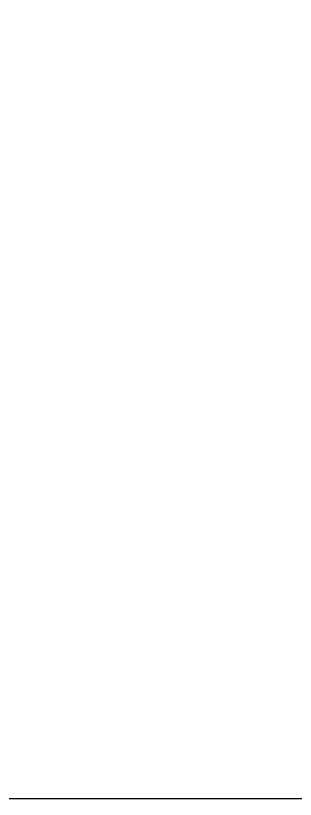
# Model space of a CAD drawing. Header units: metres. Extents: x 244 to 6504, y 133 to 4776.
# Drawn here: x 4012 to 4352, y 133 to 1086 of the extents above; entities that cross this region are included whole.
import ezdxf

# ---------------------------------------------------------------- set-up
doc = ezdxf.new("R2010")
doc.units = ezdxf.units.M
doc.header["$MEASUREMENT"] = 0

msp = doc.modelspace()

# ---------------------------------------------------------------- linework, layer by layer
for points in [[(2390.74, 4302.36, -0.000001), (2436.6, 4383.87, -0.253439)], [(5649.78, 2908.29, -0.000001), (5592.12, 2927.27, -0.000136)], [(2358.85, 2292.47, -0.000002), (2402.87, 2275.77, -0.000001), (2455, 2255.99, -0.000469)], [(2661.8, 3304.26, -0.000001), (2697.55, 3290.75, -0.000089)], [(2166.88, 2385.74, -0.000003), (2059.01, 2428.09, -0.099946)], [(2910.82, 2101.23, -0.000002), (2871.64, 2116.15, -0.08954)], [(3433.83, 1894.18, -0.000012), (3289.85, 1953, -0.000025)], [(2592.86, 1267.89, -0.000002), (2552.45, 1283.32, -0.105537)], [(3135.45, 1091.81, -0.000834), (3130.62, 1079.44, -0.001347), (3126.46, 1068.92, -0.000189), (3122.74, 1059.6, -0.097245), (3122.4, 1059.07, -0.306793), (3121.11, 1058.8, -0.000012), (2978.85, 1116.92, -0.000024), (2837.26, 1174.78, -0.126636)], [(4001.33, 1188.92, -0.000099), (3986.98, 1119.42, -0.124443)]]:
    msp.add_lwpolyline(points, format="xyb")
at = {"linetype": 'ByBlock'}
msp.add_lwpolyline([(6503.77, 4771.63), (6503.77, 138.03, -0.414214), (6499.85, 134.12), (248.05, 134.12, -0.414214), (244.14, 138.03), (244.14, 4771.63, -0.414214), (248.05, 4775.55), (6499.85, 4775.55)], format="xyb", dxfattribs=at)

doc.saveas('drawing.dxf')
